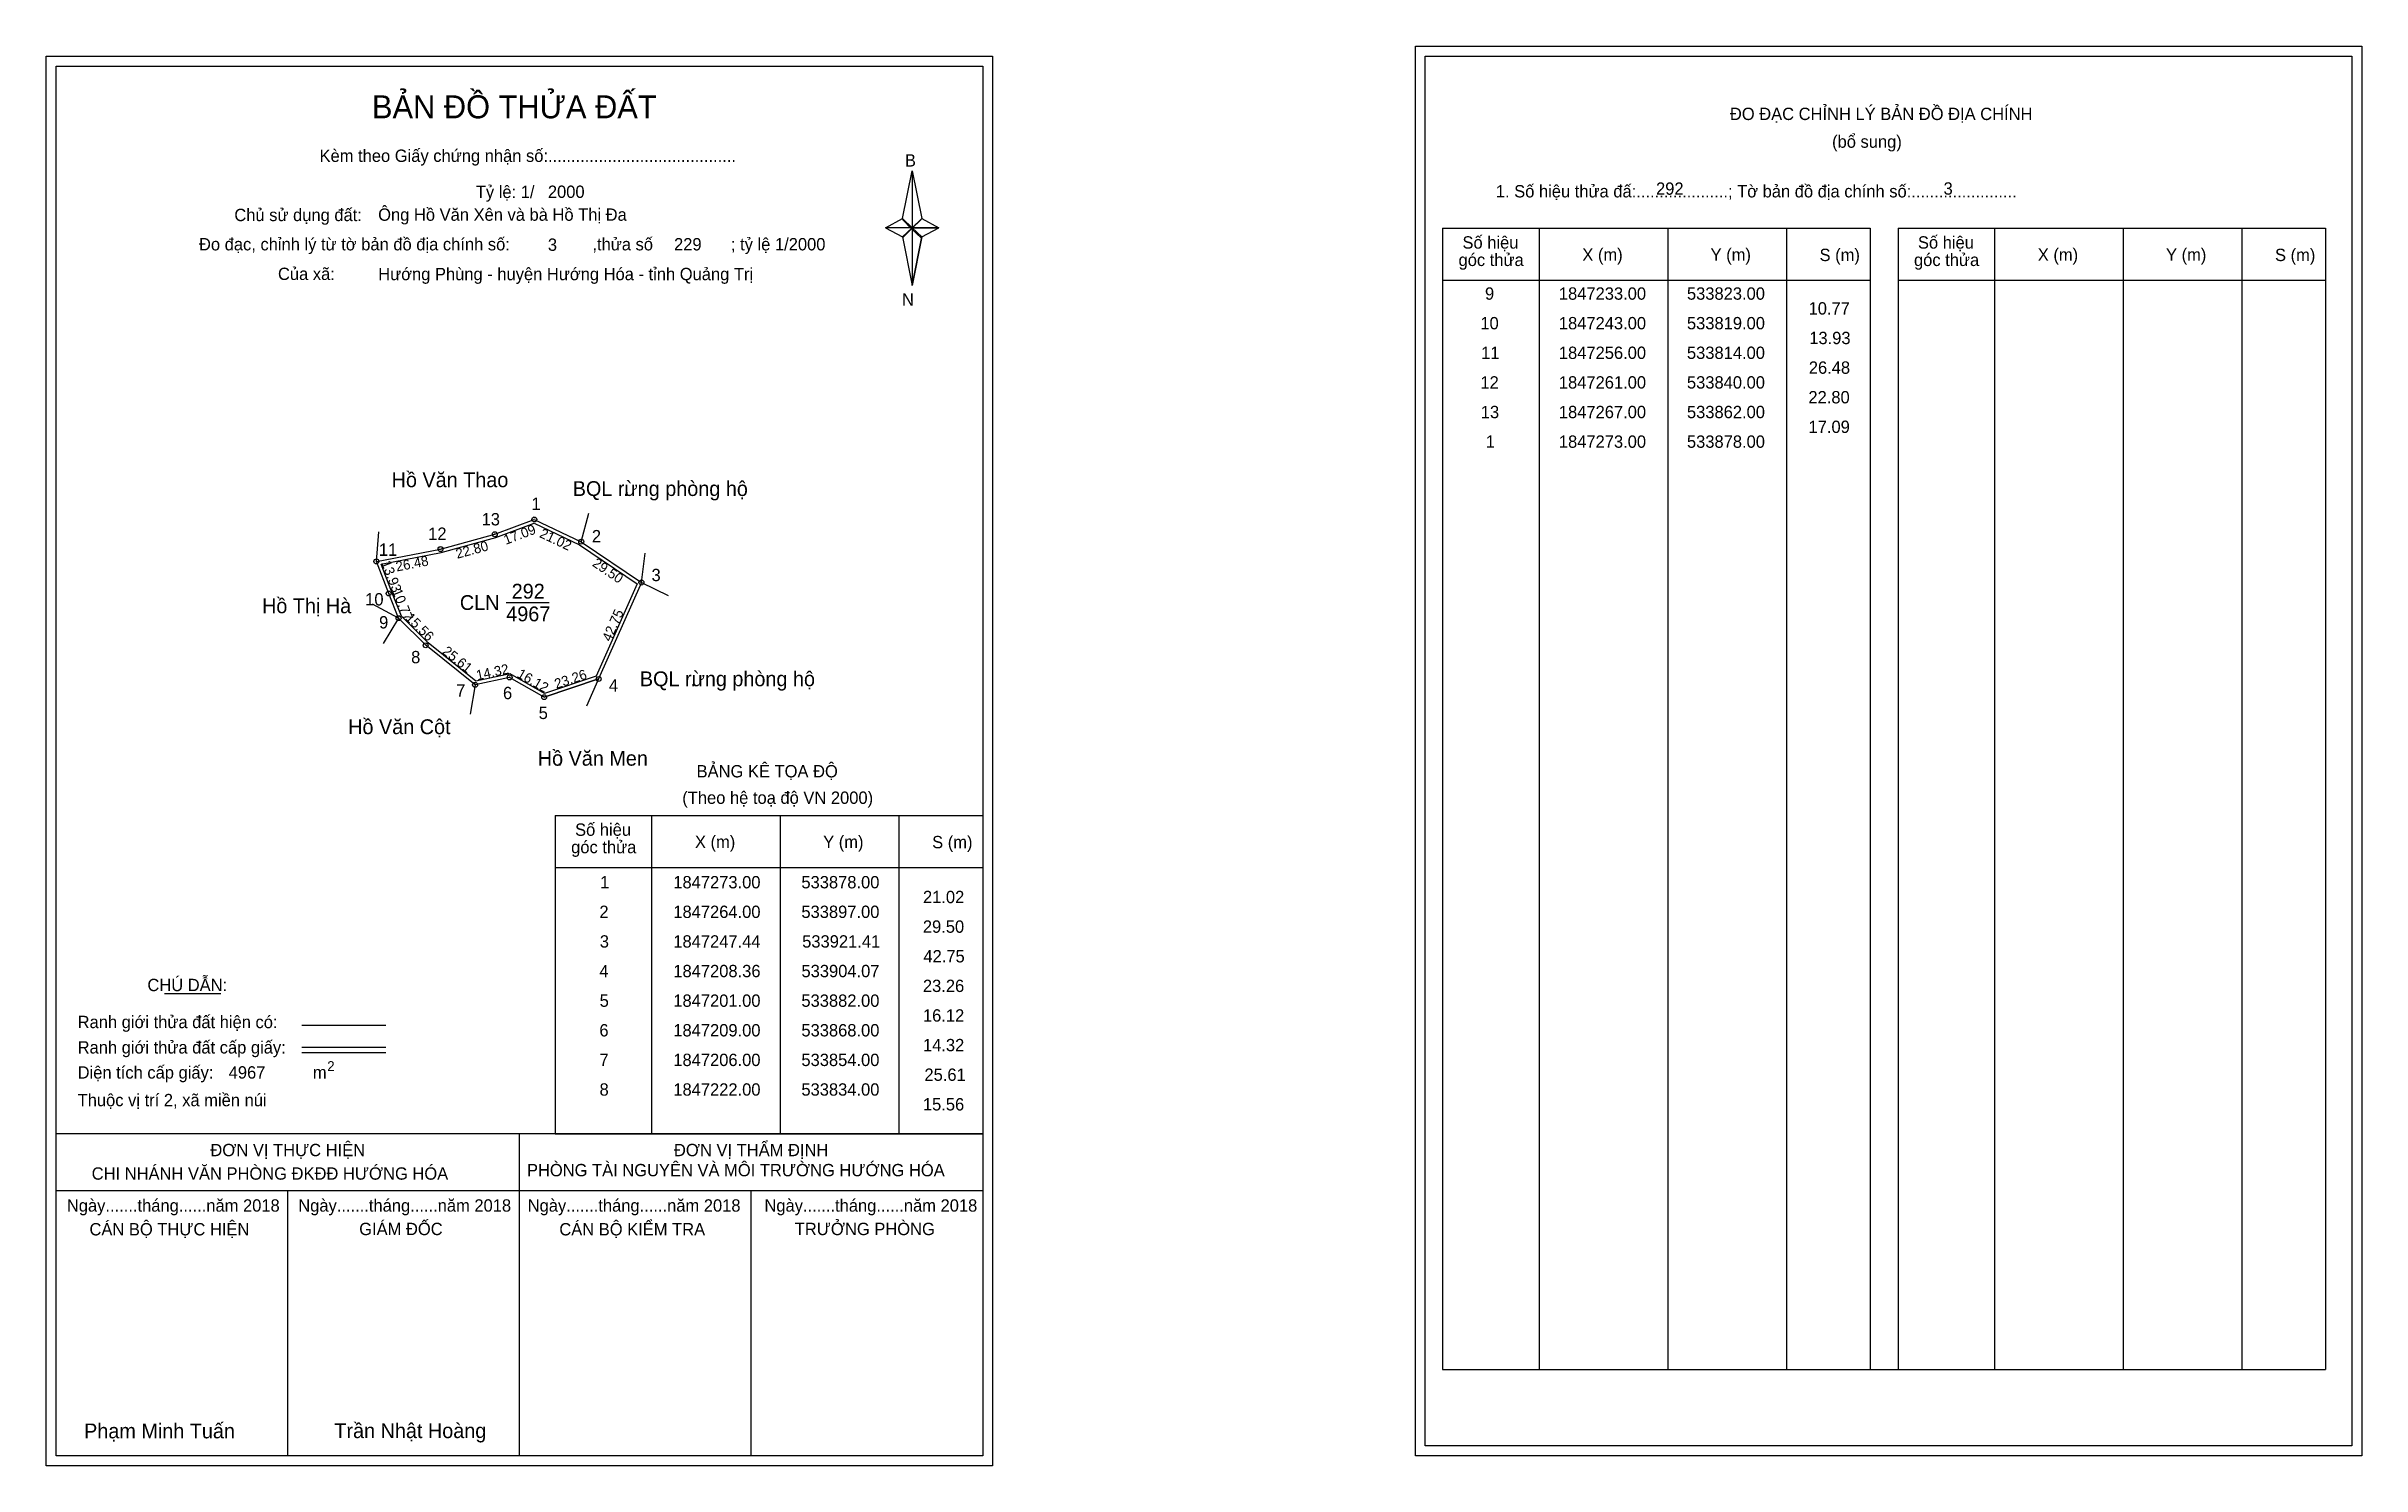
# Model space of a CAD drawing. Extents: x 533680 to 534618, y 1846890 to 1847465.
import ezdxf

# ---------------------------------------------------------------- set-up
doc = ezdxf.new("R2010")
doc.units = 0
for name, color, linetype in [('Level 1', 7, 'Continuous'), ('Level 10', 7, 'Continuous'), ('Level 11', 7, 'Continuous'), ('Level 13', 7, 'Continuous'), ('Level 27', 7, 'Continuous'), ('Level 3', 7, 'Continuous'), ('Level 36', 7, 'Continuous'), ('Level 49', 7, 'Continuous'), ('Level 53', 7, 'Continuous'), ('Level 55', 7, 'Continuous'), ('Level 6', 7, 'Continuous'), ('Level 60', 7, 'Continuous'), ('Level 63', 7, 'Continuous'), ('Level 9', 7, 'Continuous')]:
    doc.layers.add(name, color=color, linetype=linetype)

msp = doc.modelspace()

# ---------------------------------------------------------------- linework, layer by layer
at = {"layer": 'Level 1'}
for p, q in [((533684.3, 1847456.73), (533684.3, 1847456.73)), ((534238.94, 1847460.73), (534238.94, 1847460.73)), ((534027.14, 1847394.96), (534031.08, 1847414.24)), ((534031.08, 1847414.24), (534031.08, 1847391.19)), ((534031.08, 1847414.24), (534035.01, 1847394.96)), ((534020.25, 1847391.19), (534027.14, 1847394.96)), ((534027.14, 1847394.96), (534031.08, 1847391.19)), ((534030.78, 1847390.76), (534027.14, 1847394.52)), ((534031.08, 1847391.19), (534027.14, 1847387.51)), ((534030.78, 1847390.76), (534027.14, 1847387.07)), ((534027.14, 1847387.07), (534030.78, 1847390.76)), ((534034.72, 1847394.52), (534030.78, 1847390.76)), ((534030.78, 1847390.76), (534034.72, 1847394.52)), ((534034.72, 1847387.07), (534030.78, 1847390.76)), ((534035.01, 1847394.96), (534031.08, 1847391.19)), ((534031.08, 1847391.19), (534031.08, 1847367.79)), ((534031.08, 1847391.19), (534041.9, 1847391.19)), ((534031.08, 1847391.19), (534035.01, 1847387.51)), ((534035.01, 1847387.51), (534041.9, 1847391.19)), ((534246.01, 1847391.02), (534419.21, 1847391.02)), ((534285.19, 1846928.49), (534285.19, 1847391.02)), ((534337.33, 1846928.49), (534337.33, 1847391.02)), ((534385.28, 1847391.02), (534385.28, 1846928.49)), ((534419.21, 1847391.02), (534419.21, 1846928.49)), ((534430.52, 1847391.02), (534603.73, 1847391.02)), ((534469.7, 1846928.49), (534469.7, 1847391.02)), ((534521.85, 1846928.49), (534521.85, 1847391.02)), ((534569.79, 1847391.02), (534569.79, 1846928.49)), ((534603.73, 1847391.02), (534603.73, 1846928.49)), ((534027.14, 1847387.51), (534031.08, 1847367.79)), ((534035.01, 1847387.51), (534031.08, 1847367.79)), ((534246.01, 1847369.96), (534419.21, 1847369.96)), ((534430.52, 1847369.96), (534603.73, 1847369.96)), ((533886.49, 1847153.07), (534059.69, 1847153.07)), ((533925.67, 1847024.02), (533925.67, 1847153.07)), ((533977.81, 1847024.02), (533977.81, 1847153.07)), ((534025.75, 1847153.07), (534025.75, 1847024.02)), ((533886.49, 1847132.02), (534059.69, 1847132.02)), ((533728.13, 1847080.86), (533750.94, 1847080.86)), ((533783.86, 1847068.05), (533817.89, 1847068.05)), ((533783.86, 1847059.15), (533817.89, 1847059.15)), ((533783.86, 1847056.96), (533817.89, 1847056.96)), ((533897.95, 1847024.02), (533684.29, 1847024.02)), ((534059.69, 1847024.02), (533850.01, 1847024.02)), ((533871.99, 1846893.58), (533871.99, 1847024.02)), ((533886.49, 1847024.02), (534059.69, 1847024.02)), ((534059.69, 1847000.92), (533684.29, 1847000.92)), ((533778.14, 1846893.58), (533778.14, 1847000.92)), ((533965.84, 1846893.58), (533965.84, 1847000.92)), ((534246.01, 1846928.49), (534603.73, 1846928.49)), ((534059.69, 1846893.58), (534059.69, 1846893.58)), ((534614.34, 1846897.58), (534614.34, 1846897.58))]:
    msp.add_line(p, q, dxfattribs=at)
for points in [[(534027.14, 1847394.96), (534031.08, 1847414.24), (534031.08, 1847391.19)], [(534020.25, 1847391.19), (534027.14, 1847387.51), (534031.08, 1847391.19)], [(534031.08, 1847391.19), (534035.01, 1847394.96), (534041.9, 1847391.19)], [(534031.08, 1847391.19), (534031.08, 1847367.79), (534035.01, 1847387.51)]]:
    msp.add_lwpolyline(points, close=True, dxfattribs=at)
at = {"layer": 'Level 10'}
msp.add_line((533882, 1847201), (533904.07, 1847208.36), dxfattribs=at)
for points in [[(533897, 1847264), (533921.41, 1847247.44), (533904.07, 1847208.36), (533882, 1847201), (533868, 1847209), (533854, 1847206), (533834, 1847222), (533823, 1847233), (533819, 1847243), (533814, 1847256), (533840, 1847261), (533862, 1847267), (533878, 1847273)], [(533896.3, 1847262.78), (533919.66, 1847246.94), (533903.04, 1847209.49), (533882.15, 1847202.53), (533868.23, 1847210.48), (533854.36, 1847207.51), (533834.94, 1847223.04), (533824.19, 1847233.79), (533820.3, 1847243.51), (533815.91, 1847254.94), (533840.32, 1847259.64), (533862.43, 1847265.67), (533877.94, 1847271.48)]]:
    msp.add_lwpolyline(points, close=True, dxfattribs=at)
at = {"layer": 'Level 11'}
for centre in [(533862, 1847267), (533878, 1847273), (533814, 1847256), (533840, 1847261), (533897, 1847264), (533897, 1847264), (533921.41, 1847247.44), (533819, 1847243), (533823, 1847233), (533834, 1847222), (533868, 1847209), (533854, 1847206), (533882, 1847201), (533904.07, 1847208.36)]:
    msp.add_circle(centre, 1, dxfattribs=at)
at = {"layer": 'Level 27'}
for p, q in [((533897, 1847264), (533900.13, 1847275.58)), ((533814, 1847256), (533815, 1847267.96)), ((533921.41, 1847247.44), (533922.86, 1847259.35)), ((533921.41, 1847247.44), (533932.21, 1847242.2)), ((533823, 1847233), (533812.45, 1847238.72)), ((533823, 1847233), (533816.77, 1847222.75)), ((533854, 1847206), (533852.02, 1847194.16)), ((533904.07, 1847208.36), (533899.2, 1847197.39))]:
    msp.add_line(p, q, dxfattribs=at)
at = {"layer": 'Level 3'}
for p, q in [((534246.01, 1847391.02), (534246.01, 1846928.49)), ((534430.52, 1847391.02), (534430.52, 1846928.49)), ((533886.49, 1847153.07), (533886.49, 1847024.02))]:
    msp.add_line(p, q, dxfattribs=at)
at = {"layer": 'Level 63'}
for points in [[(534234.95, 1847464.73), (534618.35, 1847464.73), (534618.35, 1846893.58), (534234.95, 1846893.58)], [(533680.29, 1847460.73), (534063.69, 1847460.73), (534063.69, 1846889.58), (533680.29, 1846889.58)], [(533684.29, 1847456.73), (534059.69, 1847456.73), (534059.69, 1846893.58), (533684.29, 1846893.58)], [(534238.95, 1847460.73), (534614.35, 1847460.73), (534614.35, 1846897.58), (534238.95, 1846897.58)]]:
    msp.add_lwpolyline(points, close=True, dxfattribs=at)
at = {"layer": 'Level 9'}
msp.add_line((533866.63, 1847239.33), (533883.99, 1847239.33), dxfattribs=at)

# ---------------------------------------------------------------- texts
at = {"layer": 'Level 1'}
for s, height, p in [('BẢN ĐỒ THỬA ĐẤT', 9.3313, (533812.23, 1847435.54)), ('ĐO ĐẠC CHỈNH LÝ BẢN ĐỒ ĐỊA CHÍNH', 5, (534362.38, 1847434.85)), ('(bổ sung)', 5, (534403.78, 1847423.61)), ('Kèm theo Giấy chứng nhận số:.........................................', 5, (533790.99, 1847417.88)), ('B', 5, (534028.16, 1847416)), ('1. Số hiệu thửa đấ:....................; Tờ bản đồ địa chính số:.......................', 5, (534267.56, 1847403.49)), ('Chủ sử dụng đất:', 5, (533756.47, 1847393.89)), ('Số hiệu', 5, (534254.04, 1847382.75)), ('Số hiệu', 5, (534438.56, 1847382.75)), ('Đo đạc, chỉnh lý từ tờ bản đồ địa chính số:                  ,thửa số                 ; tỷ lệ 1/2000', 5, (533742.16, 1847382.03)), ('góc thửa', 5, (534252.45, 1847375.69)), ('X (m)', 5, (534302.6, 1847377.8)), ('Y (m)', 5, (534354.56, 1847377.8)), ('S (m)', 5, (534398.71, 1847377.7)), ('góc thửa', 5, (534436.97, 1847375.69)), ('X (m)', 5, (534487.12, 1847377.8)), ('Y (m)', 5, (534539.07, 1847377.8)), ('S (m)', 5, (534583.23, 1847377.7)), ('Của xã:', 5, (533774.15, 1847370.03)), ('N', 5, (534026.96, 1847359.66)), ('BẢNG KÊ TỌA ĐỘ', 5, (533943.75, 1847168.48)), ('(Theo hệ toạ độ VN 2000)', 5, (533937.95, 1847157.76)), ('Số hiệu', 5, (533894.52, 1847144.81)), ('X (m)', 5, (533943.08, 1847139.86)), ('Y (m)', 5, (533995.03, 1847139.86)), ('S (m)', 5, (534039.19, 1847139.76)), ('góc thửa', 5, (533892.93, 1847137.75)), ('CHÚ DẪN:', 5, (533721.25, 1847081.87)), ('Ranh giới thửa đất hiện có:', 5, (533692.99, 1847066.87)), ('Ranh giới thửa đất cấp giấy:', 5, (533692.99, 1847056.59)), ('Diện tích cấp giấy:', 5, (533692.99, 1847046.43)), ('m', 5, (533788.3, 1847046.47)), ('2', 4, (533794.1, 1847049.49)), ('Thuộc vị trí 2, xã miền núi', 5, (533692.99, 1847035.23)), ('ĐƠN VỊ THỰC HIỆN', 5, (533746.76, 1847014.99)), ('PHÒNG TÀI NGUYÊN VÀ MÔI TRƯỜNG HƯỚNG HÓA', 5, (533875.02, 1847006.85)), ('ĐƠN VỊ THẨM ĐỊNH', 5, (533934.57, 1847014.99)), ('CHI NHÁNH VĂN PHÒNG ĐKĐĐ HƯỚNG HÓA', 5, (533698.68, 1847005.47)), ('Ngày.......tháng......năm 2018', 5, (533688.63, 1846992.52)), ('Ngày.......tháng......năm 2018', 5, (533782.37, 1846992.52)), ('Ngày.......tháng......năm 2018', 5, (533875.32, 1846992.52)), ('Ngày.......tháng......năm 2018', 5, (533971.24, 1846992.52)), ('CÁN BỘ THỰC HIỆN', 5, (533697.79, 1846982.89)), ('GIÁM ĐỐC', 5, (533807.06, 1846983.01)), ('CÁN BỘ KIỂM TRA', 5, (533888.14, 1846982.89)), ('TRƯỞNG PHÒNG', 5, (533983.52, 1846983.01)), ('Phạm Minh Tuấn', 6, (533695.61, 1846900.66)), ('Trần Nhật Hoàng', 6, (533797, 1846900.76))]:
    msp.add_text(s, height=height, dxfattribs=at).set_placement(p)
at = {"layer": 'Level 11'}
msp.add_text('Tỷ lệ: 1/', height=5, dxfattribs=at).set_placement((533854.31, 1847403.25))
at = {"layer": 'Level 13'}
for s, p in [('292', (533868.84, 1847240.93)), ('CLN', (533847.84, 1847236.33)), ('4967', (533866.64, 1847231.73))]:
    msp.add_text(s, height=6, dxfattribs=at).set_placement(p)
at = {"layer": 'Level 36'}
for p in [(533914.04, 1847282.51), (533941.24, 1847205.43), (533808.63, 1847186.01), (533887.15, 1847173.22)]:
    msp.add_text('.', height=6, dxfattribs=at).set_placement(p)
at = {"layer": 'Level 49'}
for s, rotation, p in [('17.09', 20.55605, (533866.48, 1847262.7)), ('21.02', 334.65382, (533879.78, 1847265.96)), ('26.48', 10.88553, (533822.27, 1847251.89)), ('22.80', 15.25512, (533846.79, 1847257.05)), ('29.50', 325.84662, (533901.19, 1847254.39)), ('13.93', 291.03751, (533815.9, 1847255.51)), ('10.77', 291.80141, (533820.34, 1847243.96)), ('15.56', 315, (533825.47, 1847232.79)), ('42.75', 66.07289, (533908.92, 1847223.23)), ('25.61', 321.34019, (533840.4, 1847218.93)), ('14.32', 12.09476, (533854.91, 1847207.83)), ('16.12', 330.25512, (533870.68, 1847209.31)), ('23.26', 18.44274, (533886.95, 1847204.34))]:
    msp.add_text(s, height=4, rotation=rotation, dxfattribs=at).set_placement(p)
at = {"layer": 'Level 53'}
for s, p in [('9', (534263.16, 1847362.04)), ('1847233.00', (534293.09, 1847362.04)), ('533823.00', (534344.98, 1847362.04)), ('10.77', (534394.26, 1847356.04)), ('10', (534261.29, 1847350.04)), ('1847243.00', (534293.09, 1847350.04)), ('533819.00', (534344.98, 1847350.04)), ('11', (534261.61, 1847338.04)), ('1847256.00', (534293.09, 1847338.04)), ('533814.00', (534344.98, 1847338.04)), ('13.93', (534394.54, 1847344.04)), ('26.48', (534394.35, 1847332.04)), ('12', (534261.31, 1847326.04)), ('1847261.00', (534293.09, 1847326.04)), ('533840.00', (534344.98, 1847326.04)), ('22.80', (534394.19, 1847320.04)), ('13', (534261.46, 1847314.04)), ('1847267.00', (534293.09, 1847314.04)), ('533862.00', (534344.98, 1847314.04)), ('17.09', (534394.24, 1847308.04)), ('1', (534263.45, 1847302.04)), ('1847273.00', (534293.09, 1847302.04)), ('533878.00', (534344.98, 1847302.04)), ('1', (533904.68, 1847123.52)), ('1847273.00', (533934.32, 1847123.52)), ('533878.00', (533986.21, 1847123.52)), ('2', (533904.38, 1847111.52)), ('1847264.00', (533934.32, 1847111.52)), ('533897.00', (533986.21, 1847111.52)), ('21.02', (534035.46, 1847117.52)), ('29.50', (534035.42, 1847105.52)), ('3', (533904.54, 1847099.52)), ('1847247.44', (533934.32, 1847099.52)), ('533921.41', (533986.53, 1847099.52)), ('42.75', (534035.64, 1847093.52)), ('4', (533904.36, 1847087.52)), ('1847208.36', (533934.33, 1847087.52)), ('533904.07', (533986.24, 1847087.52)), ('5', (533904.47, 1847075.52)), ('1847201.00', (533934.32, 1847075.52)), ('533882.00', (533986.21, 1847075.52)), ('23.26', (534035.44, 1847081.52)), ('16.12', (534035.46, 1847069.52)), ('6', (533904.37, 1847063.52)), ('1847209.00', (533934.32, 1847063.52)), ('533868.00', (533986.21, 1847063.52)), ('14.32', (534035.46, 1847057.52)), ('7', (533904.39, 1847051.52)), ('1847206.00', (533934.32, 1847051.52)), ('533854.00', (533986.21, 1847051.52)), ('25.61', (534036.06, 1847045.52)), ('8', (533904.44, 1847039.52)), ('1847222.00', (533934.32, 1847039.52)), ('533834.00', (533986.21, 1847039.52)), ('15.56', (534035.44, 1847033.52))]:
    msp.add_text(s, height=5, dxfattribs=at).set_placement(p)
at = {"layer": 'Level 55'}
for s, height, p in [('13', 0.8, (533861.46, 1847267)), ('290', 0.22, (533861.76, 1847266.78)), ('290', 0.22, (533877.76, 1847272.78)), ('1', 0.8, (533877.78, 1847273)), ('11', 0.8, (533813.48, 1847256)), ('12', 0.8, (533839.43, 1847261)), ('290', 0.22, (533839.76, 1847260.78)), ('2', 0.8, (533896.73, 1847264)), ('290', 0.22, (533896.76, 1847263.78)), ('0', 0.22, (533896.92, 1847263.78)), ('290', 0.22, (533813.76, 1847255.78)), ('291', 0.22, (533813.78, 1847255.78)), ('291', 0.22, (533813.78, 1847255.78)), ('3', 0.8, (533921.16, 1847247.44)), ('0', 0.22, (533921.33, 1847247.22)), ('0', 0.22, (533921.33, 1847247.22)), ('10', 0.8, (533818.43, 1847243)), ('291', 0.22, (533818.78, 1847242.78)), ('291', 0.22, (533818.78, 1847242.78)), ('9', 0.8, (533822.73, 1847233)), ('291', 0.22, (533822.78, 1847232.78)), ('291', 0.22, (533822.78, 1847232.78)), ('0', 0.22, (533822.92, 1847232.78)), ('0', 0.22, (533822.92, 1847232.78)), ('8', 0.8, (533833.74, 1847222)), ('0', 0.22, (533833.92, 1847221.78)), ('0', 0.22, (533833.92, 1847221.78)), ('6', 0.8, (533867.73, 1847209)), ('7', 0.8, (533853.73, 1847206)), ('0', 0.22, (533853.92, 1847205.78)), ('0', 0.22, (533853.92, 1847205.78)), ('0', 0.22, (533853.92, 1847205.78)), ('0', 0.22, (533867.92, 1847208.78)), ('5', 0.8, (533881.74, 1847201)), ('0', 0.22, (533881.92, 1847200.78)), ('4', 0.8, (533903.79, 1847208.36)), ('0', 0.22, (533903.99, 1847208.14)), ('0', 0.22, (533903.99, 1847208.14))]:
    msp.add_text(s, height=height, dxfattribs=at).set_placement(p)
at = {"layer": 'Level 6'}
for s, p in [('2000', (533883.5, 1847403.29)), ('292', (534332.46, 1847404.57)), ('3', (534448.95, 1847404.61)), ('Ông Hồ Văn Xên và bà Hồ Thị Đa', (533814.74, 1847394.03)), ('3', (533883.5, 1847381.85)), ('229', (533934.61, 1847382.01)), ('Hướng Phùng - huyện Hướng Hóa - tỉnh Quảng Trị', (533814.77, 1847369.95)), ('4967', (533754.18, 1847046.44))]:
    msp.add_text(s, height=5, dxfattribs=at).set_placement(p)
at = {"layer": 'Level 60'}
for s, p in [('Hồ Văn Thao', (533820.2, 1847286.08)), ('BQL rừng phòng hộ', (533893.57, 1847282.51)), ('Hồ Thị Hà', (533767.69, 1847235.01)), ('BQL rừng phòng hộ', (533920.77, 1847205.43)), ('Hồ Văn Cột', (533802.59, 1847186.01)), ('Hồ Văn Men', (533879.41, 1847173.22))]:
    msp.add_text(s, height=6, dxfattribs=at).set_placement(p)
at = {"layer": 'Level 9'}
for s, p in [('13', (533856.65, 1847270.59)), ('1', (533876.87, 1847276.89)), ('12', (533835.01, 1847264.73)), ('2', (533901.31, 1847263.73)), ('11', (533815.04, 1847258.26)), ('3', (533925.49, 1847248)), ('10', (533809.48, 1847238.16)), ('9', (533815.13, 1847228.83)), ('8', (533828.1, 1847214.73)), ('7', (533846.34, 1847201.21)), ('6', (533865.31, 1847200.18)), ('4', (533908.2, 1847203.26)), ('5', (533879.77, 1847192.13))]:
    msp.add_text(s, height=5, dxfattribs=at).set_placement(p)

doc.saveas('drawing.dxf')
